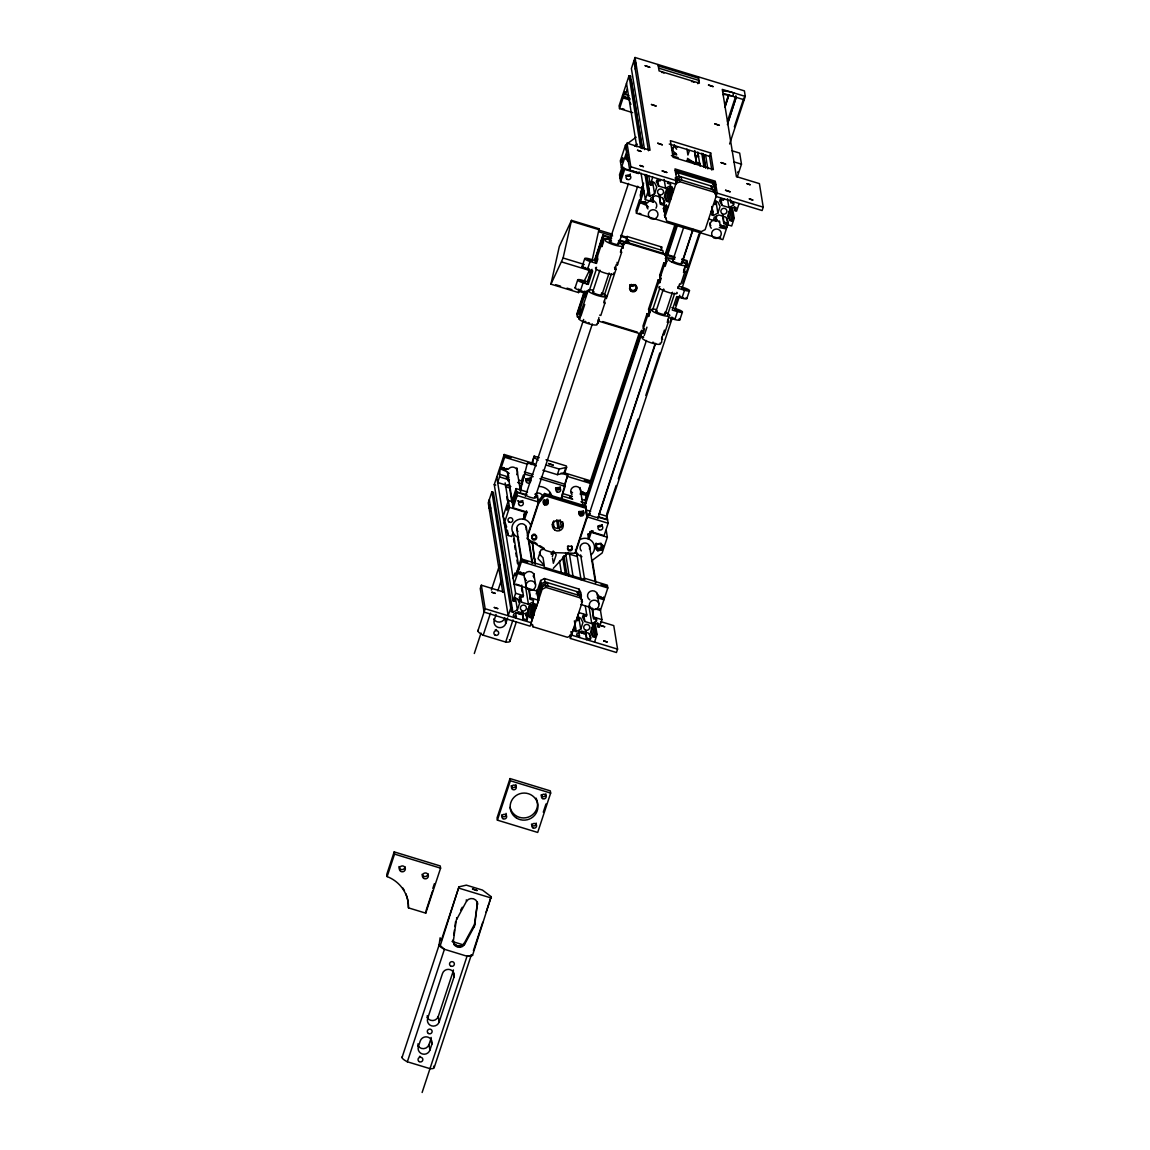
<?xml version="1.0" encoding="UTF-8"?>
<svg xmlns="http://www.w3.org/2000/svg" width="1150" height="1150" viewBox="0 0 1150 1150"><rect width="100%" height="100%" fill="white"/><g stroke="black" fill="none" stroke-linecap="round" stroke-linejoin="round"><path stroke-width="1.5" d="M402.026 1057.526L439.099 945.056L440.119 937.796L441.169 940.815L458.965 886.837L466.354 885.141L482.468 890.071L491.194 896.684L472.521 955.42L466.9 956.182L444.259 949.239A16.948 3.507 18.2 0 1 439.473 944.222M453.776 934.893L454.466 929.919M454.911 926.598L455.587 921.624M477.279 901.715A6.052 5.894 -9.2 0 1 477.408 903.239L474.691 925.75L464.442 944.653A6.052 5.894 -9.2 0 1 453.33 941.261L456.277 920.129L466.512 901.241L466.296 899.846M464.442 944.653L464.226 943.273L474.461 924.37L477.408 903.239M523.883 572.714L524.199 576.179A5.089 4.945 -9.2 0 0 526.513 580.549M601.622 597.482L598.589 597.281L597.669 595.901A5.089 4.945 -9.2 0 0 590.281 591.316A5.089 4.945 -9.2 0 0 589.835 599.883M588.786 534.003L588.685 535.109L589.073 534.405M585.293 293.264L579.154 291.396L578.565 292.589L550.936 284.165L563.112 258.002L571.478 220.354L599.107 228.792L592.006 261.007L587.592 259.512L592.149 261.036M625.672 243.441L626.736 237.216L620.598 235.347M620.439 242.104L620.08 243.412M524.457 513.777L524.213 515.444L524.989 513.676M625.327 243.225L625.571 241.557L625.025 242.564M737.667 172.586L737.883 171.839M519.053 599.639L519.628 603.161L517.399 609.902L512.9 612.246L493.379 492.286L491.884 491.826L488.247 502.852L502.694 592.077M519.628 603.161L517.342 598.747L515.617 598.23L514.582 601.378L513.087 600.918L494.256 484.624L500.293 466.296L499.517 476.891L497.662 482.511L510.83 486.536M534.664 463.781L504.189 454.494L500.667 465.175L501.113 467.935L508.171 469.372A5.089 4.945 -9.2 0 1 515.186 467.834A5.089 4.945 -9.2 0 1 516.709 474.662M642.217 148.422L630.516 76.173L629.021 75.713L622.984 94.056L623.429 96.816L630.186 98.886M729.617 143.98L745.286 96.413L744.395 90.879L635.03 57.5L631.393 68.526L644.518 149.572M501.113 467.935L504.634 457.254L504.189 454.494M619.534 108.632L623.056 97.937L622.61 95.177L619.088 105.858L619.534 108.632L632.687 112.642M623.429 96.816L625.097 91.756L625.543 94.53L628.834 95.536M629.481 79.321L630.516 76.173M489.138 508.386L490.259 505.008M625.543 94.53L627.397 88.909M634.814 66.413L635.921 63.034M489.584 511.146L490.705 507.783M635.26 69.187L636.367 65.809M575.072 287.874L577.674 279.996A5.448 1.121 18.2 0 1 582.648 280.341L587.837 281.923L588.239 284.409L583.05 282.828A5.448 1.121 18.2 0 1 577.674 279.996M582.116 266.498L584.717 258.635A5.448 1.121 18.2 0 1 589.691 258.966L596.031 260.906L596.433 263.393L590.094 261.452A5.448 1.121 18.2 0 1 584.717 258.635M513.072 501.903L508.372 500.466L503.183 516.206L504.174 519.297M636.137 137.195L625.499 145.087L620.31 160.827L621.431 167.756L638.696 173.018L639.069 171.896M504.376 592.221L481.347 585.206L480.24 588.57L484.049 612.102L530.107 626.161L533.744 615.135L532.019 604.569M635.03 57.5L650.052 150.248L627.023 143.232L625.916 146.596L629.726 170.143L675.769 184.187M394.177 851.891L386.774 874.388L387.133 876.602A34.04 33.12 -9.2 0 1 408.494 907.882L425.759 913.143L440.594 868.164L440.234 865.95L394.177 851.891L394.536 854.105L387.133 876.602M585.307 297.131L584.904 294.644L583.754 294.285L584.157 296.772L585.307 297.131L586.788 292.632L580.462 290.706L583.05 282.828M588.239 284.409L592.681 270.911L587.506 269.33L590.094 261.452M508.372 500.466L509.493 507.38L504.304 523.121L508.271 535.483L511.721 536.533L512.957 532.766M621.431 167.756L626.621 152.001L625.499 145.087M516.091 488.577L512.009 500.954L512.541 504.275L516.623 491.898L516.091 488.577L527.548 492.085M622.049 167.081L619.505 174.814L620.037 178.135L623.602 167.311M628.518 161.618L625.844 158.757L626.477 155.178M625.844 158.757L627.066 155.049M534.549 496.958A5.089 1.049 18.2 0 1 532.479 497.893A5.089 1.049 18.2 0 1 525.837 495.132L516.666 492.186L512.584 504.548L513.13 507.869L526.944 512.095L524.529 519.398A9.689 9.416 -9.2 0 1 531.027 526.326M623.645 167.584L620.08 178.408L620.626 181.743L641.916 188.241L642.261 192.984M521.611 480.571L523.379 475.18M584.128 291.928L576.955 313.706L577.487 317.026L580.319 317.889M587.434 281.879L591.301 270.149M594.607 260.101L602.902 234.974L611.469 237.59M513.13 507.869L517.212 495.506L516.666 492.186M620.626 181.743L624.694 169.366L638.509 173.578M520.691 489.541L527.433 462.904L535.828 465.463M577.084 314.525L584.818 291.079M587.018 284.381L591.991 269.301M594.751 260.935L603.031 235.807L611.599 238.424M520.504 487.226L524.831 474.116L524.472 471.888L532.867 474.461M577.487 317.026L578.191 311.161L579.341 311.506L579.744 313.993L578.594 313.648M579.744 313.993L581.239 309.494L580.089 309.149L584.157 296.772M596.433 263.393L597.914 258.894L596.764 258.549L600.832 246.172L600.429 243.685L601.579 244.03L601.996 246.517L600.832 246.172M601.996 246.517L603.477 242.018L602.327 241.673L603.434 238.294L602.902 234.974M579.485 312.34L580.462 309.336M585.048 295.464L586.529 290.964L586.788 292.632M596.16 261.726L597.641 257.226M601.723 244.864L603.204 240.364M578.852 318.679L588.11 290.562M531.357 464.557L534.146 456.119L539.235 457.671M580.879 316.207L584.746 304.491M589.159 291.094L596.332 269.316M534.146 456.119L532.508 463.134L536.259 465.966M477.882 630.962L485.171 608.738L481.347 585.206M491.352 590.065L499.776 564.506M629.726 170.143L630.832 166.764L627.023 143.232M525.363 496.34L583.654 319.47M592.624 292.258L599.912 270.149M609.442 241.241L628.489 183.425M474.303 653.502L481.031 633.061M509.407 639.63A16.948 3.507 18.2 0 1 505.842 642.102L483.201 635.217L490.504 613.065M497.806 590.913L501.17 580.692M523.336 519.196L525.234 513.432L526.384 513.777M496.096 614.402L494.256 620.023A6.052 5.894 -9.2 0 0 498.151 627.397A6.052 5.894 -9.2 0 0 505.756 623.53L507.61 617.909M535.138 497.447L592.308 323.984M601.838 295.076L609.112 272.967M618.643 244.059L637.704 186.228M536.518 497.706L537.381 495.075L538.689 503.111L527.002 538.531L545.876 550.476L552.791 552.589L575.359 553.294L587.032 517.859L585.997 506.158L544.554 493.508L538.329 500.897M604.21 295.679L611.383 273.901M599.653 315.114L600.803 315.474L604.886 303.097L603.736 302.752L605.216 298.252L606.366 298.598L615.997 269.359L614.848 269.014L616.328 264.514L617.478 264.859L621.561 252.497L621.158 249.996M513.159 578.565L515.013 572.944L515.459 575.719L517.126 570.659L517.572 573.419L514.05 584.114L537.079 591.129M527.39 535.742L538.502 502.004L544.741 494.615L586.184 507.265M641.916 188.241L643.583 183.181M643.008 185.265L641.154 190.886L640.378 201.48L647.436 202.917A5.089 4.945 -9.2 0 1 650.641 200.732M643.54 184.978L640.248 194.968L640.78 198.289M598.92 317.472L598.216 323.351L597.813 320.85M621.561 252.497L620.411 252.138L621.891 247.638L623.041 247.998L623.746 242.132M534.103 577.846A5.089 4.945 -9.2 0 0 525.004 573.721L517.946 572.298L521.467 561.617L607.818 587.966L604.296 598.647L597.54 596.591M636.482 213.296L640.004 202.616L639.558 199.841L636.036 210.522L636.482 213.296L722.832 239.646L726.354 228.951L719.296 227.528M640.378 201.48L643.899 190.799M627.239 243.484L628.346 240.106L662.889 250.657L663.334 253.417M532.048 542.728L532.421 541.607L535.21 564.434M491.884 491.826L510.715 608.106L508.185 615.753L489.354 499.474M513.087 600.918L515.602 593.271L496.771 476.977M652.783 195.299L653.157 202.041L645.337 199.654L647.852 192.007L645.006 174.383M646.501 174.843L649.348 192.467L648.312 195.615L650.038 196.132L654.551 193.804L656.779 187.048L654.494 182.649L652.769 182.117L651.719 185.265L650.224 184.805L652.754 177.157M542.857 470.235L557.362 474.662L559.216 469.042L566.605 467.346L566.375 465.966L546.02 459.756M505.698 642.074L512.986 619.922M516.019 618.154L515.933 613.166M521.726 585.091L523.437 595.657L522.948 597.123L519.728 596.131L519.168 597.827L521.525 602.197L528.439 604.296L532.982 602.039L533.543 600.357L530.322 599.366L528.612 588.8M564.147 472.707L565.814 467.647M660.574 179.544L660.1 181.01L656.866 180.032L656.319 181.714L658.677 186.084L665.577 188.197L670.134 185.926L670.68 184.244L667.46 183.267L667.949 181.801M566.605 467.346L564.751 472.966L557.362 474.662M510.111 640.794L516.293 622.049M676.732 154.819L672.563 150.362L674.461 144.598M564.018 486.436L567.726 475.194L561.013 473.139M562.954 491.754L567.726 475.194M552.69 524.127L553.768 520.849M560.798 499.531L565.124 486.407L564.765 484.193L541.262 477.02M697.849 83.706L698.927 80.414L658.634 68.123M432.817 888.432L434.412 883.617M426.118 910.426L432.472 891.149M561.919 499.028L562.393 493.451L572.254 496.455M522.732 611.886L523.394 620.396L521.956 611.584M530.322 599.366L529.374 589.102M668.366 206.684L660.531 204.298L659.87 195.787M523.868 618.93L527.088 619.922L527.074 614.704M661.02 202.831L664.24 203.809L664.786 202.127L662.429 197.757L655.529 195.644L650.972 197.915L650.426 199.597L653.646 200.574M531.774 607.459L533.442 602.399M536.216 593.975L540.673 580.477L544.482 578.536L579.011 589.073L580.966 592.768L580.764 598.345L577.242 591.704L577.789 595.024M665.246 214.288L663.406 208.509L664.513 205.131M668.524 192.97L670.651 186.516M531.904 612.03L534.577 603.908M537.251 595.786L541.204 583.798L540.673 580.477M663.938 211.83L666.296 204.7M670.033 193.329L672.175 186.832M536.921 589.72L538.631 600.3L536.116 607.947L534.606 607.488L535.656 604.339L533.916 603.808L529.417 606.151L527.189 612.893L529.474 617.306L531.199 617.837L532.234 614.675L530.524 604.109M673.253 191.834L671.758 191.374L672.793 188.226L671.068 187.709L666.554 190.037L664.341 196.794L666.626 201.193L668.351 201.724L669.386 198.576L667.676 188.011M532.982 613.741L535.109 607.243M537.798 599.107L541.751 587.118L545.546 585.178L580.089 595.729L582.403 601.622L571.277 635.361L567.482 637.301L532.939 626.764L530.984 623.07L542.11 589.332L541.751 587.118M664.844 217.364L676.89 180.809L674.964 168.906L715.257 181.197L717.183 193.114L705.137 229.655L701.327 231.596L666.784 221.059L664.484 215.151L667.359 206.396M670.033 198.274L672.175 191.777M552.288 556.643L553.711 552.316M689.339 150.722L687.916 155.049L686.938 149.069M590.266 481.62L639.012 333.716M664.786 255.516L674.878 224.926M697.288 156.917L698.409 153.525M584.976 500.509L640.435 332.206M666.209 254.006L675.74 225.098M567.741 553.624L568.114 552.503L553.322 568.359M580.937 501.731L585.867 503.24L586.629 492.646M563.442 472.564L590.525 480.829L590.971 483.604L587.449 494.284L580.836 491.539A5.089 4.945 -9.2 0 0 574.051 486.694A5.089 4.945 -9.2 0 0 571.996 494.687M641.513 330.481L641.916 332.968L643.066 333.313L642.663 330.826L641.513 330.481L640.809 336.346L643.641 337.209M647.076 313.605L647.479 316.106L648.629 316.451L648.226 313.964L647.076 313.605L642.994 325.982L643.396 328.469L644.546 328.828L643.066 333.313M648.629 316.451L650.109 311.952L648.959 311.607L648.557 309.106L658.188 279.867L659.352 280.226L659.755 282.713L658.605 282.368L658.188 279.867M659.755 282.713L661.236 278.214L660.086 277.869L659.683 275.368L663.751 263.005L664.901 263.35L665.304 265.837L664.154 265.492L663.751 263.005M665.634 260.993L666.353 255.127L665.634 260.993L666.799 261.352L665.304 265.837M584.703 503.973L641.283 332.278M667.058 254.078L676.588 225.17M584.933 506.058L641.916 332.968M643.396 328.469L647.479 316.106M648.959 311.607L658.605 282.368M660.086 277.869L664.154 265.492M667.374 255.961L677.451 225.357M433.55 1066.194A16.948 3.507 18.2 0 1 429.985 1068.652L407.344 1061.781L444.418 949.311L440.277 945.573L458.965 886.837M642.807 331.66L643.784 328.656M648.356 314.784L649.348 311.794M659.482 281.046L660.474 278.056M665.045 264.184L666.526 259.684L666.799 261.352M644.201 335.527L646.961 327.161M652.481 310.414L659.654 288.636M575.733 550.491L586.859 516.753L585.997 506.158M588.685 515.66L646.415 340.501M655.946 311.578L663.234 289.469M672.189 262.272L683.962 226.55M725.032 105.527L728.396 95.321M725.003 106.691L728.928 94.789L725.061 107.051M577.717 554.099L576.941 556.428L567.209 553.466M710.671 152.964L713.374 169.567L673.081 157.277L670.378 140.674L710.671 152.964L709.564 156.343L669.271 144.037M418.399 1046.586L420.253 1040.966A6.052 5.894 -9.2 0 1 427.857 1037.099A6.052 5.894 -9.2 0 1 431.768 1044.473L429.913 1050.094A6.052 5.894 -9.2 0 1 422.294 1053.961A6.052 5.894 -9.2 0 1 418.399 1046.586L417.953 1043.812M427.656 1018.469L442.491 973.489A6.052 5.894 -9.2 0 1 450.096 969.622A6.052 5.894 -9.2 0 1 454.006 976.997L439.171 1021.976A6.052 5.894 -9.2 0 1 431.566 1025.843A6.052 5.894 -9.2 0 1 427.656 1018.469L427.211 1015.694M580.477 539.364A9.689 9.416 -9.2 0 1 587.851 538.717L590.266 531.415L604.081 535.627L608.149 523.25L607.617 519.929L598.503 517.299A5.089 1.049 18.2 0 1 591.531 515.847A5.089 1.049 18.2 0 1 590.223 513.719M510.011 778.564L497.044 817.923L497.404 820.151L537.697 832.442L550.663 793.083L550.304 790.869L510.011 778.564L510.37 780.778L497.404 820.151M727.461 121.239L735.871 95.737M728.453 120.836L736.288 97.031L727.389 124.588M599.078 513.892L655.112 343.893M682.568 260.59L692.645 230M597.885 518.463L655.629 343.304M665.146 314.396L672.434 292.287M681.964 263.379L693.177 229.368M667.532 314.999L674.705 293.221M683.632 270.667L685.285 265.65M429.913 1050.094L429.007 1044.559L430.862 1038.939A6.052 5.894 -9.2 0 0 431.149 1037.415M439.171 1021.976L438.279 1016.442L453.1 971.462A6.052 5.894 -9.2 0 0 453.387 969.939M661.681 338.502L664.441 330.122M667.546 320.577L668.538 317.572L674.863 319.499A5.448 1.121 18.2 0 0 679.046 319.01M686.881 298.468L689.482 290.605A5.448 1.121 18.2 0 1 684.509 290.26L678.169 288.334L679.65 283.834L680.8 284.179L684.883 271.817L684.48 269.33M683.459 272.421L687.067 261.452L681.921 259.886M661.523 342.671L662.242 336.806M667.791 319.93L668.207 322.417L664.125 334.794L662.975 334.449M685.213 266.973L686.363 267.317L687.47 263.939L686.938 260.619L681.792 259.052M597.813 550.793L594.952 546.825L596.174 543.116L595.139 547.932L597.813 550.793L601.709 549.944L602.931 546.236L600.976 543.217M606.596 514.395L616.127 485.501M618.369 478.702L637.977 419.204M645.826 395.399L659.827 352.906M669.918 322.302L671.6 317.199M675.524 305.296L678.327 296.801M682.798 283.202L699.056 233.896M734.347 126.802L743.878 97.908L744.179 99.791L724.284 93.711M714.682 187.493L715.746 184.259L675.452 171.954M606.352 517.989L672.462 317.386M675.266 308.89L679.751 295.277M681.993 288.319L686.607 289.728L681.993 288.319L700.479 232.386M714.61 192.625L714.811 187.062L712.871 183.368L715.357 190.382M581.296 601.666L582.044 599.409M674.863 319.499L677.465 311.636A5.448 1.121 18.2 0 0 682.439 311.966L679.837 319.844M677.465 311.636L672.276 310.054L676.732 296.556L681.907 298.137L684.509 290.26M600.587 621.589L613.755 625.6L617.564 649.132L616.443 652.51L570.4 638.451L574.037 627.44L575.532 627.886L574.497 631.034L576.222 631.566L580.721 629.223L582.949 622.481L580.664 618.067L578.939 617.55L577.904 620.698L576.409 620.238L578.924 612.591L586.759 614.977L586.27 616.443L583.05 615.451L582.489 617.148L584.847 621.518L591.761 623.616L596.304 621.359L596.864 619.678L593.644 618.686L591.919 608.12M422.122 1092.5L467.044 956.196A16.948 3.507 18.2 0 0 471.327 954.902L472.521 955.42M601.709 549.944L602.758 545.129M711.821 206.497L712.669 211.787L711.634 214.935L713.359 215.467L717.873 213.124L720.087 206.382L717.816 201.969L716.076 201.437L715.041 204.585L713.546 204.125M606.223 530.322L607.344 537.237L602.154 552.992L591.517 560.884M434.269 1067.358L471.327 954.902M473.412 950.662L482.741 922.314M486.048 912.309L488.793 903.972M489.339 902.304L491.194 896.684M579.341 637.474L578.967 630.717M708.659 218.974L716.479 221.361L716.393 216.373M723.896 198.878L723.408 200.33L720.188 199.353L719.641 201.034L721.999 205.404L728.899 207.518L733.456 205.246L734.002 203.564L730.782 202.587L730.207 199.065M737.236 177.028L741.477 164.177L739.68 153.094L732.004 150.751M586.054 631.206L586.701 639.716L585.566 632.673M593.644 618.686L592.696 608.422M732.492 207.776L734.203 218.356L731.673 226.004L723.853 223.618L723.192 215.107M730.782 202.587L731.271 201.121M587.19 638.25L590.41 639.242L590.971 637.56L588.613 633.176L581.699 631.077L577.156 633.334L576.596 635.03L579.816 636.008M724.327 222.151L727.562 223.129L728.108 221.447L725.751 217.077L718.851 214.964L714.294 217.235L713.747 218.917L716.967 219.909M603.477 597.008L603.923 599.768L600.401 610.449L595.47 608.954M715.286 219.938A5.089 4.945 -9.2 0 1 720.101 225.084L726.728 227.829L728.238 223.258M600.242 609.04L601.953 619.62L599.423 627.268L597.928 626.808L598.963 623.659L597.238 623.128L592.739 625.471L590.511 632.212L592.796 636.626L594.521 637.158L595.556 634.009L593.846 623.429M739.091 203.507L736.575 211.154L735.08 210.694L736.115 207.546L734.39 207.029L729.876 209.357L727.648 216.114L729.934 220.513L731.659 221.044L732.708 217.896L730.997 207.331M594.536 642.102L597.051 634.455L595.053 622.121M543.274 812.188L545.991 803.979M745.286 96.413L722.272 89.384L736.388 176.597L759.417 183.626L763.226 207.158L762.119 210.536L716.062 196.478M679.406 296.183L680.139 296.786M724.773 225.917L723.149 225.932M549.111 494.773L549.872 492.444L549.326 496.153M580.031 493.982L587.089 495.406M571.478 220.354L559.303 246.517L550.936 284.165M612.619 235.966L598.805 231.754L599.107 228.792M584.372 280.744L589.433 270.408L561.804 261.984M544.252 503.657L546.681 499.215M545.287 503.571L547.716 499.114M460.632 910.225L462.243 907.264M538.689 503.111L544.913 495.722L544.554 493.508M551.152 553.524L553.639 551.31L551.281 554.357M634.599 146.079L637.258 144.109M675.798 174.124L678.327 172.831L678.859 176.151L713.402 186.688M675.064 178.092L678.859 176.151M675.697 179.644L681.174 176.856L681.706 180.176M679.406 179.472L675.596 181.412L675.956 183.626L679.765 181.686L714.308 192.237L713.949 190.009L679.406 179.472L679.765 181.686M541.204 583.798L545.014 581.857L579.557 592.408L581.497 596.088M542.11 589.332L545.905 587.406L580.448 597.942L582.403 601.622M507.164 468.611L506.144 468.611M543.893 549.283L540.859 549.944L538.013 558.598L544.252 565.268L543.044 557.793L540.04 554.587L540.184 555.421L539.479 552.23M596.361 544.223L600.257 543.375L602.931 546.236M597.626 549.686L601.536 548.837M598.173 609.212L599.941 608.997M625.169 96.902L626.348 98.138L629.064 98.325M642.117 201.566L643.31 202.803L646.012 202.989M720.619 237.906L718.074 237.374M589.346 268.971L586.788 268.439M683.747 297.778L681.202 297.246M598.345 595.139L598.474 595.93M672.692 153.41L676.171 153.511L676.344 154.618L672.879 154.517M645.883 202.213L644.273 201.882M508.832 480.441L507.826 480.456L508.501 481.16M597.971 596.275L600.746 597.023M628.461 97.491L627.325 97.218M721.424 225.63C716.105 225.314 728.396 228.85 722.617 225.989M624.019 109.192L622.265 108.603M640.981 213.857L639.213 213.268M504.462 468.352C497.734 467.245 510.83 471.673 505.051 468.553M582.734 492.243C574.626 491.208 592.279 496.469 581.641 491.567M521.295 572.714C515.272 571.291 525.234 575.92 522.948 573.376M600.717 596.749L599.524 596.39M658.274 65.909L698.567 78.2M623.056 97.937L629.812 100.007M733.801 161.834L741.477 164.177M677.537 147.071L674.346 146.093L676.646 149.241M698.683 156.271L695.074 155.178L696.196 162.093L699.804 163.199M671.399 155.581L678.212 157.665M686.723 160.267L700.364 164.421M675.223 170.574L715.516 182.864M630.832 166.764L676.89 180.809M717.183 193.114L763.226 207.158M647.852 192.007L649.348 192.467M669.386 198.576L670.881 199.036L669.171 188.456M711.174 211.327L712.669 211.787M732.708 217.896L734.203 218.356M640.004 202.616L646.631 205.361A5.089 4.945 -9.2 0 0 647.939 208.912M627.095 236.454L661.638 246.991M571.636 221.332L599.265 229.77M620.756 236.325L626.894 238.194M598.518 229.986L612.332 234.197M620.051 240.206L674.935 256.953M618.47 240.522L675.064 257.787M603.434 238.294L606.999 239.157A10.048 2.084 18.2 0 1 611.182 239.876M624.163 244.619L620.511 243.283A10.048 2.084 18.2 0 0 618.47 242.319M666.756 257.614L670.321 258.477A10.048 2.084 18.2 0 1 674.504 259.196M687.47 263.939L683.833 262.603A10.048 2.084 18.2 0 0 681.792 261.639M665.232 258.506L666.382 258.851M683.732 271.457L684.883 271.817M597.511 256.407L596.361 256.048L596.764 258.549M659.683 275.368L660.833 275.727M679.348 286.321L684.092 287.773A5.448 1.121 18.2 0 1 689.482 290.605M563.112 258.002L584.243 264.457M588.843 271.616L591.919 272.55M671.873 307.553L677.062 309.134A5.448 1.121 18.2 0 1 682.439 311.966M648.557 309.106L649.707 309.465M555.651 284.668L560.524 286.163M567.022 288.147L571.895 289.627M667.043 322.072L668.207 322.417M598.173 319.614L599.322 319.973M661.494 338.934L662.644 339.293M602.672 321.554L637.387 332.149M599.38 321.339L640.55 333.888M546.322 465.103L559.216 469.042M504.634 457.254L527.663 464.284M567.956 476.574L590.971 483.604M524.831 474.116L533.226 476.675M539.939 478.716L565.124 486.407M500.739 469.071L507.366 471.816A5.089 4.945 -9.2 0 0 508.674 475.367M499.071 474.131L508.933 477.135M518.808 480.154L522.1 481.146M582.13 499.474L585.422 500.466M499.517 476.891L509.393 479.909M517.615 482.411L522.546 483.92M562.839 496.211L572.714 499.229M544.913 495.722L586.356 508.372M585.738 509.838L590.654 511.333M598.848 513.834L607.027 516.336L607.574 519.656L598.402 516.709M505.454 486.752L509.608 488.017L511.894 502.104M494.256 484.624L495.751 485.084M516.623 491.898L525.737 494.529A5.089 1.049 18.2 0 1 526.901 494.399M537.524 499.459L540.399 500.336M578.68 512.009L583.007 513.331M517.212 495.506L538.502 502.004M586.859 516.753L608.149 523.25M509.493 507.38L526.758 512.656L526.456 510.816M590.079 531.976L607.344 537.237M589.706 533.097L590.856 533.442L588.958 539.221L588.11 534.031M528.971 541.794L532.579 542.901M584.344 578.163L607.358 585.192L607.818 587.966M584.559 579.557L544.266 567.252L544.051 565.872L521.022 558.842L517.5 569.538L517.946 572.298M517.572 573.419L524.328 575.489M597.166 597.712L603.923 599.768M516.091 584.171L519.886 585.321M580.664 604.44L590.525 607.444M515.602 593.271L523.437 595.657M530.797 597.899L538.631 600.3M594.119 617.219L601.953 619.62M510.715 608.106L512.21 608.566L511.175 611.714L512.9 612.246M532.234 614.675L533.744 615.135M595.556 634.009L597.051 634.455M516.508 616.688L513.274 615.71L513.834 614.014L518.377 611.757L525.291 613.856L527.649 618.24M485.171 608.738L531.214 622.783M617.564 649.132L571.507 635.087L570.946 631.551M510.37 780.778L550.663 793.083M394.536 854.105L440.594 868.164M459.181 888.231L491.424 898.064M452.007 941.419L462.185 944.524M454.063 944.754L460.518 946.723M626.779 97.233L628.432 97.894M643.727 201.897L645.768 202.788M674.748 318.809L672.707 317.932M580.348 290.001L578.306 289.124M509.048 485.199L507.883 484.768M504.404 468.136L502.967 467.461M521.238 572.499L520.188 572.039M439.099 945.056L440.277 945.573M587.851 538.717L590.137 539.753A9.689 9.416 -9.2 0 1 591.387 554.645M721.395 225.342L720.518 224.882M483.201 635.217L483.043 635.145A16.948 3.507 18.2 0 1 478.271 630.128M407.344 1061.781L407.186 1061.709A16.948 3.507 18.2 0 1 402.414 1056.692M585.738 267.979L585.005 267.389M687.427 158.369L696.138 163.889M687.614 159.476L694.873 164.076M534.089 542.024L536.992 543.864M539.896 545.704L544.252 548.449M534.362 457.513L538.114 460.345M625.658 157.651L628.331 160.511M553.092 551.296L556.212 554.631L553.366 563.284L552.561 558.296M713.949 190.009L716.249 195.917L711.102 185.984L711.634 189.319M663.406 208.509L665.361 212.189M664.484 215.151L666.425 218.845M505.166 522.373L506.647 527.016M734.505 207.173L735.08 210.694M732.881 201.724L733.456 205.246M729.675 208.711L731.659 221.044M727.476 198.706L728.899 207.518M728.511 211.715L729.934 220.513M726.699 217.853L727.562 223.129M726.283 225.069L726.728 227.829M720.849 198.361L721.999 205.404M722.43 214.806L723.853 223.618M698.352 76.82L699.372 83.188L659.079 70.897L658.044 64.529M709.507 155.954L711.793 170.056M714.639 187.68L715.516 193.085M715.875 200.79L717.873 213.124M715.918 217.839L716.479 221.361M705.554 154.79L707.839 168.892M703.656 155.552L705.654 167.886M711.936 206.655L713.359 215.467M703.254 153.64L705.539 167.742M701.759 153.18L704.044 167.282M697.806 152.016L700.091 166.118M695.606 155.336L696.354 163.386L694.787 150.506M672.074 147.373L672.563 150.362M685.961 264.831L686.363 267.317M670.896 186.099L671.758 191.374M666.353 189.391L668.351 201.724M664.154 179.386L665.577 188.197M665.189 192.395L666.626 201.193M677.896 286.666L678.169 288.334M663.378 198.533L664.24 203.809M664.686 209.573L665.217 212.894M657.814 180.794L658.677 186.084M659.108 195.486L660.531 204.298M633.909 60.878L648.471 150.736M652.553 181.47L654.551 193.804M652.596 198.519L653.157 202.041M648.801 175.993L650.224 184.805M631.206 79.853L642.332 148.566M646.616 175.001L650.038 196.132M629.021 75.713L640.723 147.962M626.506 83.361L636.769 146.798M641.053 173.219L645.337 199.654M642.102 189.347L641.743 187.134L642.074 191.877M649.836 310.284L650.109 311.952M628.346 240.106L628.806 242.88M622.639 245.511L623.041 247.998M617.076 262.373L617.478 264.859M615.595 266.872L615.997 269.359M614.574 267.346L614.848 269.014M603.477 242.018L603.074 239.531L601.924 239.186L602.327 241.673M604.483 300.61L604.886 303.097M578.407 291.611L578.565 292.589M579.672 306.662L580.089 309.149M585.968 511.29L587.032 517.859M588.168 533.887L589.001 539.077M592.25 559.705L595.959 582.619M580.031 487.543L583.179 506.92M589.461 545.675L595.441 582.676M597.166 593.256L598.877 603.822M597.367 623.286L597.928 626.808M595.729 617.837L596.304 621.359M592.523 624.824L594.521 637.158M580.635 554.904L584.631 579.571M588.901 606.007L591.761 623.616M591.373 627.814L592.796 636.626M576.768 553.308L581.052 579.744M585.321 606.165L586.759 614.977M589.562 633.952L590.41 639.242M575.187 552.187L575.359 553.294M583.711 614.474L584.847 621.518M579.011 589.073L579.557 592.408M580.089 595.729L580.448 597.942M569.509 554.444L573.217 577.343M578.723 616.889L580.721 629.223M560.136 519.8L561.272 526.858M565.556 553.279L569.264 576.193M558.124 520.418L559.547 529.216M563.831 555.651L567.079 575.187M574.382 620.842L576.222 631.566M556.629 519.958L558.052 528.77M562.623 556.959L565.469 574.569M553.193 521.971L554.099 527.606M559.518 561.085L561.516 573.419M569.854 635.059L570.4 638.451M552.604 551.482L552.791 552.589M547.86 585.882L547.314 582.561L540.471 586.04L541.003 589.361M544.482 578.536L545.014 581.857M545.546 585.178L545.905 587.406M532.177 542.038L534.966 562.939M520.361 487.528L520.936 491.05M528.928 540.385L532.637 563.299M520.433 491.122L516.724 468.208A4.844 4.715 -9.2 0 1 516.824 469.444M526.139 526.355L532.134 563.356M533.844 573.936L535.555 584.502M523.696 514.208L524.529 519.398L522.043 518.981A9.689 9.416 -9.2 0 0 518.607 537.395M534.046 603.966L534.606 607.488M532.579 624.551L532.939 626.764M507.538 472.046L512.397 501.989M516.681 528.425L521.812 560.136M524.673 577.76L526.096 586.572M529.201 605.504L531.199 617.837M517.601 537.352L521.597 562.019M525.579 586.687L528.439 604.296M528.051 608.494L529.474 617.306M505.166 482.899L508.314 502.277M513.159 532.22L519.153 569.221M525.952 612.878L527.088 619.922M506.69 496.685L507.251 500.207M513.533 538.976L514.107 542.498M514.668 546.02L515.243 549.542M515.818 553.064L516.393 556.6M516.954 560.122L517.529 563.644M521.525 588.311L522.1 591.833M520.677 596.908L521.525 602.197M507.423 530.279L508.271 535.483M515.401 597.569L517.399 609.902M505.756 623.53L504.864 617.996A6.052 5.894 -9.2 0 1 493.724 618.973M474.691 923.163L474.921 924.542M473.929 925.491L474.145 926.871M456.593 917.628L456.809 919.023M453.33 941.261L453.1 939.881A6.052 5.894 -9.2 0 0 464.226 943.273M453.1 971.462L454.006 976.997M425.586 912.036L425.759 913.143M430.862 1038.939L431.768 1044.473M408.494 907.882L408.322 906.761A34.04 33.12 -9.2 0 0 405.864 893.723M694.586 151.311L694.988 154.618M506.043 813.352A2.415 2.357 -9.2 0 1 504.706 816.658A2.415 2.357 -9.2 0 1 501.529 814.962M536.188 823.069A2.415 2.357 -9.2 0 1 534.333 825.887A2.415 2.357 -9.2 0 1 531.458 824.104M545.819 793.831A2.415 2.357 -9.2 0 1 543.964 796.648A2.415 2.357 -9.2 0 1 541.089 794.866M515.89 784.688A2.415 2.357 -9.2 0 1 514.036 787.506A2.415 2.357 -9.2 0 1 511.161 785.723M536.044 798.114A13.915 13.541 -9.2 0 1 528.353 817.118A13.915 13.541 -9.2 0 1 510.082 807.357M428.03 873.799A3.019 2.947 -9.2 0 1 422.064 874.331M405.016 866.769A3.019 2.947 -9.2 0 1 401.839 869.601A3.019 2.947 -9.2 0 1 398.964 866.525M402.673 887.843A34.04 33.12 -9.2 0 1 404.426 890.704M438.279 1016.442A6.052 5.894 -9.2 0 1 427.139 1017.419M429.007 1044.559A6.052 5.894 -9.2 0 1 417.881 1045.537M420.052 1056.347A2.415 2.357 -9.2 0 1 419.434 1056.404M466.512 901.241A6.052 5.894 -9.2 0 1 477.638 904.633M496.512 629.567A2.415 2.357 -9.2 0 1 495.276 629.841M691.567 81.607A2.415 2.357 -9.2 0 1 693.867 82.297M661.638 72.464A2.415 2.357 -9.2 0 1 663.938 73.169M560.28 487.154A2.415 2.357 -9.2 0 1 558.426 489.972A2.415 2.357 -9.2 0 1 555.551 488.189M530.351 478.026A2.415 2.357 -9.2 0 1 528.482 480.829A2.415 2.357 -9.2 0 1 525.622 479.047M530.754 480.844A2.415 2.357 -9.2 0 1 527.203 482.842A2.415 2.357 -9.2 0 1 526.872 478.889A2.415 2.357 -9.2 0 1 530.696 480.24M539.178 486.407A13.915 13.541 -9.2 0 1 552.086 496.973M628.245 158.786A2.415 2.357 -9.2 0 1 628.461 154.718M581.929 556.715A9.689 9.416 -9.2 0 1 575.431 549.786M593.199 530.998A7.259 1.495 18.2 0 1 591.56 530.668M562.753 521.884A5.448 5.304 -9.2 0 1 558.569 528.209A5.448 5.304 -9.2 0 1 552.115 524.199M546.883 499.689A2.415 2.357 -9.2 0 1 547.199 503.412A2.415 2.357 -9.2 0 1 543.418 502.78M543.274 500.983A2.415 2.357 -9.2 0 1 544.467 499.603M536.504 536.648A2.415 2.357 -9.2 0 1 533.974 538.904A2.415 2.357 -9.2 0 1 531.674 536.446M531.789 535.842A2.415 2.357 -9.2 0 1 532.048 535.282M532.982 534.462A2.415 2.357 -9.2 0 1 535.397 534.563M536.245 535.454A2.415 2.357 -9.2 0 1 536.446 536.029M571.564 545.848A2.415 2.357 -9.2 0 1 571.148 549.369A2.415 2.357 -9.2 0 1 567.626 548.536M567.467 546.739A2.415 2.357 -9.2 0 1 568.158 545.704M583.064 510.974A2.415 2.357 -9.2 0 1 582.648 514.496A2.415 2.357 -9.2 0 1 579.111 513.662M578.967 511.879A2.415 2.357 -9.2 0 1 579.241 511.319M534.908 559.403A10.293 10.005 -9.2 0 1 534.003 556.959M547.544 499.488A2.415 2.357 -9.2 0 1 546.509 502.665A2.415 2.357 -9.2 0 1 543.246 501.673M522.689 500.825A2.415 2.357 -9.2 0 1 518.018 500.638M602.126 525.061A2.415 2.357 -9.2 0 1 598.029 525.952M602.082 524.788A2.415 2.357 -9.2 0 1 598.46 526.082M522.646 500.552A2.415 2.357 -9.2 0 1 518.19 500.94M583.452 510.945A2.415 2.357 -9.2 0 1 578.939 512.555M534.879 494.256A4.844 4.715 -9.2 0 1 542.857 496.685M630.286 174.081A2.415 2.357 -9.2 0 1 626.089 175.576M630.128 174.412A2.415 2.357 -9.2 0 1 626.031 175.303M722.861 94.587A11.902 2.458 18.2 0 1 732.665 96.269L733.786 92.891A11.902 2.458 18.2 0 0 722.717 92.158M581.296 550.908A4.844 4.715 -9.2 0 1 583.869 543.116A4.844 4.715 -9.2 0 1 589.49 549.125M517.989 531.587A4.844 4.715 -9.2 0 1 520.548 523.796A4.844 4.715 -9.2 0 1 526.168 529.805M559.992 486.982A2.415 2.357 -9.2 0 1 555.896 487.887M530.064 477.854A2.415 2.357 -9.2 0 1 525.967 478.745M572.556 492.746A5.089 4.945 -9.2 0 1 571.536 491.927M509.234 473.426A5.089 4.945 -9.2 0 1 508.228 472.607M516.954 468.165A5.089 4.945 -9.2 0 1 517.069 469.444M571.981 498.597A4.844 1.006 18.2 0 1 571.665 496.685M508.659 479.277A4.844 1.006 18.2 0 1 508.343 477.365M507.61 479.607A4.844 1.006 18.2 0 1 508.702 479.838M630.991 104.247A5.089 4.945 -9.2 0 1 629.783 101.976M648.499 206.971A5.089 4.945 -9.2 0 1 646.746 205.088M646.286 203.881A5.089 4.945 -9.2 0 1 646.185 202.587M710.815 225.472A5.089 4.945 -9.2 0 1 709.607 223.201M719.541 221.03A5.089 4.945 -9.2 0 1 719.656 222.309M711.261 228.232A5.089 4.945 -9.2 0 1 713.963 220.053M651.964 200.618A5.089 4.945 -9.2 0 1 655.974 208.208M533.902 573.807A5.089 4.945 -9.2 0 1 533.097 576.251M633.247 284.567A3.019 2.947 -9.2 0 1 635.763 288.866A3.019 2.947 -9.2 0 1 630.689 289.311A3.019 2.947 -9.2 0 1 632.457 284.639M626.362 237.533A7.748 0.805 -73 0 1 626.319 241.802M660.891 248.069A7.748 0.805 -73 0 1 661.308 250.571M634.958 284.927A3.019 2.947 -9.2 0 1 629.726 284.726M580.462 290.706A5.448 1.121 18.2 0 1 575.676 287.457M587.506 269.33A5.448 1.121 18.2 0 1 582.59 267.102A5.448 1.121 18.2 0 1 583.496 266.081M664.944 312.182A9.689 1.998 18.2 0 1 667.934 316.264A9.689 1.998 18.2 0 1 653.818 311.966A9.689 1.998 18.2 0 1 655.73 309.364M664.542 313.346A4.844 1.006 18.2 0 1 663.435 314.41A4.844 1.006 18.2 0 1 657.239 312.326A4.844 1.006 18.2 0 1 657.268 310.917M660.186 342.944A9.689 1.998 18.2 0 1 650.526 342.628A9.689 1.998 18.2 0 1 643.224 337.266M653.832 342.47A4.844 1.006 18.2 0 1 652.74 342.24M618.298 242.248A9.689 1.998 18.2 0 1 621.288 246.344A9.689 1.998 18.2 0 1 607.186 242.032A9.689 1.998 18.2 0 1 609.083 239.444M617.909 243.426A4.844 1.006 18.2 0 1 616.457 244.418A4.844 1.006 18.2 0 1 610.104 242.104A4.844 1.006 18.2 0 1 611.541 241.097M613.539 273.024A9.689 1.998 18.2 0 1 603.894 272.708A9.689 1.998 18.2 0 1 596.577 267.332M681.619 261.567A9.689 1.998 18.2 0 1 684.092 265.636A9.689 1.998 18.2 0 1 669.53 260.762A9.689 1.998 18.2 0 1 674.59 259.21M681.217 262.746A4.844 1.006 18.2 0 1 677.508 263.192A4.844 1.006 18.2 0 1 673.253 260.317M676.861 292.344A9.689 1.998 18.2 0 1 667.216 292.028A9.689 1.998 18.2 0 1 659.899 286.652M664.154 289.541A4.844 1.006 18.2 0 1 663.651 289.124M686.09 297.634A5.448 1.121 18.2 0 1 681.907 298.137M635.059 284.524A3.637 3.536 -9.2 0 1 635.159 290.404A3.637 3.536 -9.2 0 1 629.553 288.291M629.639 286.451A3.637 3.536 -9.2 0 1 631.436 284.381M601.622 292.862A9.689 1.998 18.2 0 1 604.613 296.944A9.689 1.998 18.2 0 1 590.496 292.646A9.689 1.998 18.2 0 1 592.408 290.044M601.22 294.026A4.844 1.006 18.2 0 1 600.113 295.076A4.844 1.006 18.2 0 1 593.918 293.006A4.844 1.006 18.2 0 1 593.946 291.597M596.864 323.624A9.689 1.998 18.2 0 1 587.219 323.308A9.689 1.998 18.2 0 1 579.902 317.946M589.418 322.92A4.844 1.006 18.2 0 1 588.239 322.589M585.911 321.741A4.844 1.006 18.2 0 1 584.933 321.267M506.891 509.881L508.329 505.54L506.891 509.881M621.431 162.38L622.854 158.039L621.431 162.38M645.193 65.722L649.736 67.246L645.193 65.722M651.461 104.492L656.018 106.016L651.461 104.492M637.517 150.276L640.938 151.426L637.517 150.276M580.606 280.758L585.163 282.282L580.606 280.758M639.989 165.499L643.396 166.649L639.989 165.499M506.187 456.277L510.744 457.801L506.187 456.277M657.742 143.247L662.299 144.785L657.742 143.247M662.227 170.947L666.784 172.471L662.227 170.947M708.501 85.042L713.058 86.581L708.501 85.042M548.55 463.551L553.107 465.074L548.55 463.551M491.855 592.25L495.262 593.386L491.855 592.25M714.783 123.812L719.339 125.336L714.783 123.812M494.313 607.473L497.734 608.623L494.313 607.473M523.02 560.639L527.577 562.163L523.02 560.639M721.064 162.581L725.607 164.105L721.064 162.581M516.566 612.907L521.108 614.445L516.566 612.907M584.473 480.168L589.03 481.692L584.473 480.168M725.549 190.268L730.092 191.791L725.549 190.268M675.007 309.566L679.564 311.089L675.007 309.566M746.896 183.655L750.303 184.791L747.054 183.597M749.354 198.878L752.776 200.028L749.354 198.878M601.306 584.531L605.863 586.054L601.306 584.531M579.873 632.241L584.43 633.765L579.873 632.241M472.521 888.993L477.063 890.517L472.521 888.993M601.22 625.629L604.641 626.764L601.22 625.629M603.692 640.852L607.099 641.988L603.692 640.852M532.867 827.784A2.415 2.357 -9.2 0 0 536.604 825.901A2.415 2.357 -9.2 0 0 533.082 823.716A2.415 2.357 -9.2 0 0 532.867 827.784M502.938 818.656A2.415 2.357 -9.2 0 0 506.661 816.759A2.415 2.357 -9.2 0 0 503.139 814.574A2.415 2.357 -9.2 0 0 502.938 818.656M542.512 798.546A2.415 2.357 -9.2 0 0 546.236 796.648A2.415 2.357 -9.2 0 0 542.714 794.477A2.415 2.357 -9.2 0 0 542.512 798.546M512.569 789.417A2.415 2.357 -9.2 0 0 516.307 787.52A2.415 2.357 -9.2 0 0 512.785 785.335A2.415 2.357 -9.2 0 0 512.569 789.417M516.494 818.053A13.915 13.541 -9.2 0 0 537.927 807.171A13.915 13.541 -9.2 0 0 517.687 794.607A13.915 13.541 -9.2 0 0 516.494 818.053M423.732 878.384A3.019 2.947 -9.2 0 0 428.389 876.012A3.019 2.947 -9.2 0 0 423.991 873.281A3.019 2.947 -9.2 0 0 423.732 878.384M400.703 871.355A3.019 2.947 -9.2 0 0 405.361 868.983A3.019 2.947 -9.2 0 0 400.962 866.252A3.019 2.947 -9.2 0 0 400.703 871.355M450.642 965.986A2.415 2.357 -9.2 0 0 454.365 964.088A2.415 2.357 -9.2 0 0 450.843 961.903A2.415 2.357 -9.2 0 0 450.642 965.986M428.404 1033.462A2.415 2.357 -9.2 0 0 432.127 1031.564A2.415 2.357 -9.2 0 0 428.605 1029.379A2.415 2.357 -9.2 0 0 428.404 1033.462M419.132 1061.579A2.415 2.357 -9.2 0 0 422.855 1059.682A2.415 2.357 -9.2 0 0 419.348 1057.497A2.415 2.357 -9.2 0 0 419.132 1061.579M494.989 635.016A2.415 2.357 -9.2 0 0 498.712 633.118A2.415 2.357 -9.2 0 0 495.19 630.933A2.415 2.357 -9.2 0 0 494.989 635.016M556.959 491.869A2.415 2.357 -9.2 0 0 560.683 489.986A2.415 2.357 -9.2 0 0 557.161 487.801A2.415 2.357 -9.2 0 0 556.959 491.869M597.54 547.961A2.415 2.357 -9.2 0 0 601.277 546.077A2.415 2.357 -9.2 0 0 597.756 543.893A2.415 2.357 -9.2 0 0 597.54 547.961M509.076 522.028A2.415 2.357 -9.2 0 0 512.799 520.131A2.415 2.357 -9.2 0 0 509.277 517.946A2.415 2.357 -9.2 0 0 509.076 522.028M554.904 530.15A5.448 5.304 -9.2 0 0 563.299 525.881A5.448 5.304 -9.2 0 0 555.378 520.979A5.448 5.304 -9.2 0 0 554.904 530.15M544.439 504.778A2.415 2.357 -9.2 0 0 548.176 502.895A2.415 2.357 -9.2 0 0 544.654 500.71A2.415 2.357 -9.2 0 0 544.439 504.778M580.132 515.674A2.415 2.357 -9.2 0 0 583.855 513.777A2.415 2.357 -9.2 0 0 580.348 511.592A2.415 2.357 -9.2 0 0 580.132 515.674M568.646 550.534A2.415 2.357 -9.2 0 0 572.369 548.636A2.415 2.357 -9.2 0 0 568.848 546.451A2.415 2.357 -9.2 0 0 568.646 550.534M532.953 539.652A2.415 2.357 -9.2 0 0 536.676 537.754A2.415 2.357 -9.2 0 0 533.169 535.569A2.415 2.357 -9.2 0 0 532.953 539.652M519.613 505.439A2.415 2.357 -9.2 0 0 523.336 503.542A2.415 2.357 -9.2 0 0 519.814 501.357A2.415 2.357 -9.2 0 0 519.613 505.439M599.049 529.676A2.415 2.357 -9.2 0 0 602.773 527.778A2.415 2.357 -9.2 0 0 599.251 525.593A2.415 2.357 -9.2 0 0 599.049 529.676M627.109 179.299A2.415 2.357 -9.2 0 0 630.832 177.402A2.415 2.357 -9.2 0 0 627.311 175.217A2.415 2.357 -9.2 0 0 627.109 179.299M658.907 194.408A3.019 2.947 -9.2 0 0 663.579 192.036A3.019 2.947 -9.2 0 0 659.18 189.304A3.019 2.947 -9.2 0 0 658.907 194.408M722.229 213.728A3.019 2.947 -9.2 0 0 726.901 211.356A3.019 2.947 -9.2 0 0 722.488 208.639A3.019 2.947 -9.2 0 0 722.229 213.728M713.834 237.719A4.844 4.715 -9.2 0 0 721.294 233.924A4.844 4.715 -9.2 0 0 714.251 229.554A4.844 4.715 -9.2 0 0 713.834 237.719M650.512 218.399A4.844 4.715 -9.2 0 0 657.973 214.604A4.844 4.715 -9.2 0 0 650.929 210.234A4.844 4.715 -9.2 0 0 650.512 218.399M591.517 608.839A4.844 4.715 -9.2 0 0 598.977 605.044A4.844 4.715 -9.2 0 0 591.934 600.688A4.844 4.715 -9.2 0 0 591.517 608.839M528.195 589.519A4.844 4.715 -9.2 0 0 535.656 585.724A4.844 4.715 -9.2 0 0 528.612 581.354A4.844 4.715 -9.2 0 0 528.195 589.519M585.091 629.841A3.019 2.947 -9.2 0 0 589.749 627.469A3.019 2.947 -9.2 0 0 585.35 624.738A3.019 2.947 -9.2 0 0 585.091 629.841M521.769 610.521A3.019 2.947 -9.2 0 0 526.427 608.149A3.019 2.947 -9.2 0 0 522.028 605.418A3.019 2.947 -9.2 0 0 521.769 610.521M631.264 291.324A3.637 3.536 -9.2 0 0 636.856 288.492A3.637 3.536 -9.2 0 0 631.58 285.214A3.637 3.536 -9.2 0 0 631.264 291.324"/></g></svg>
